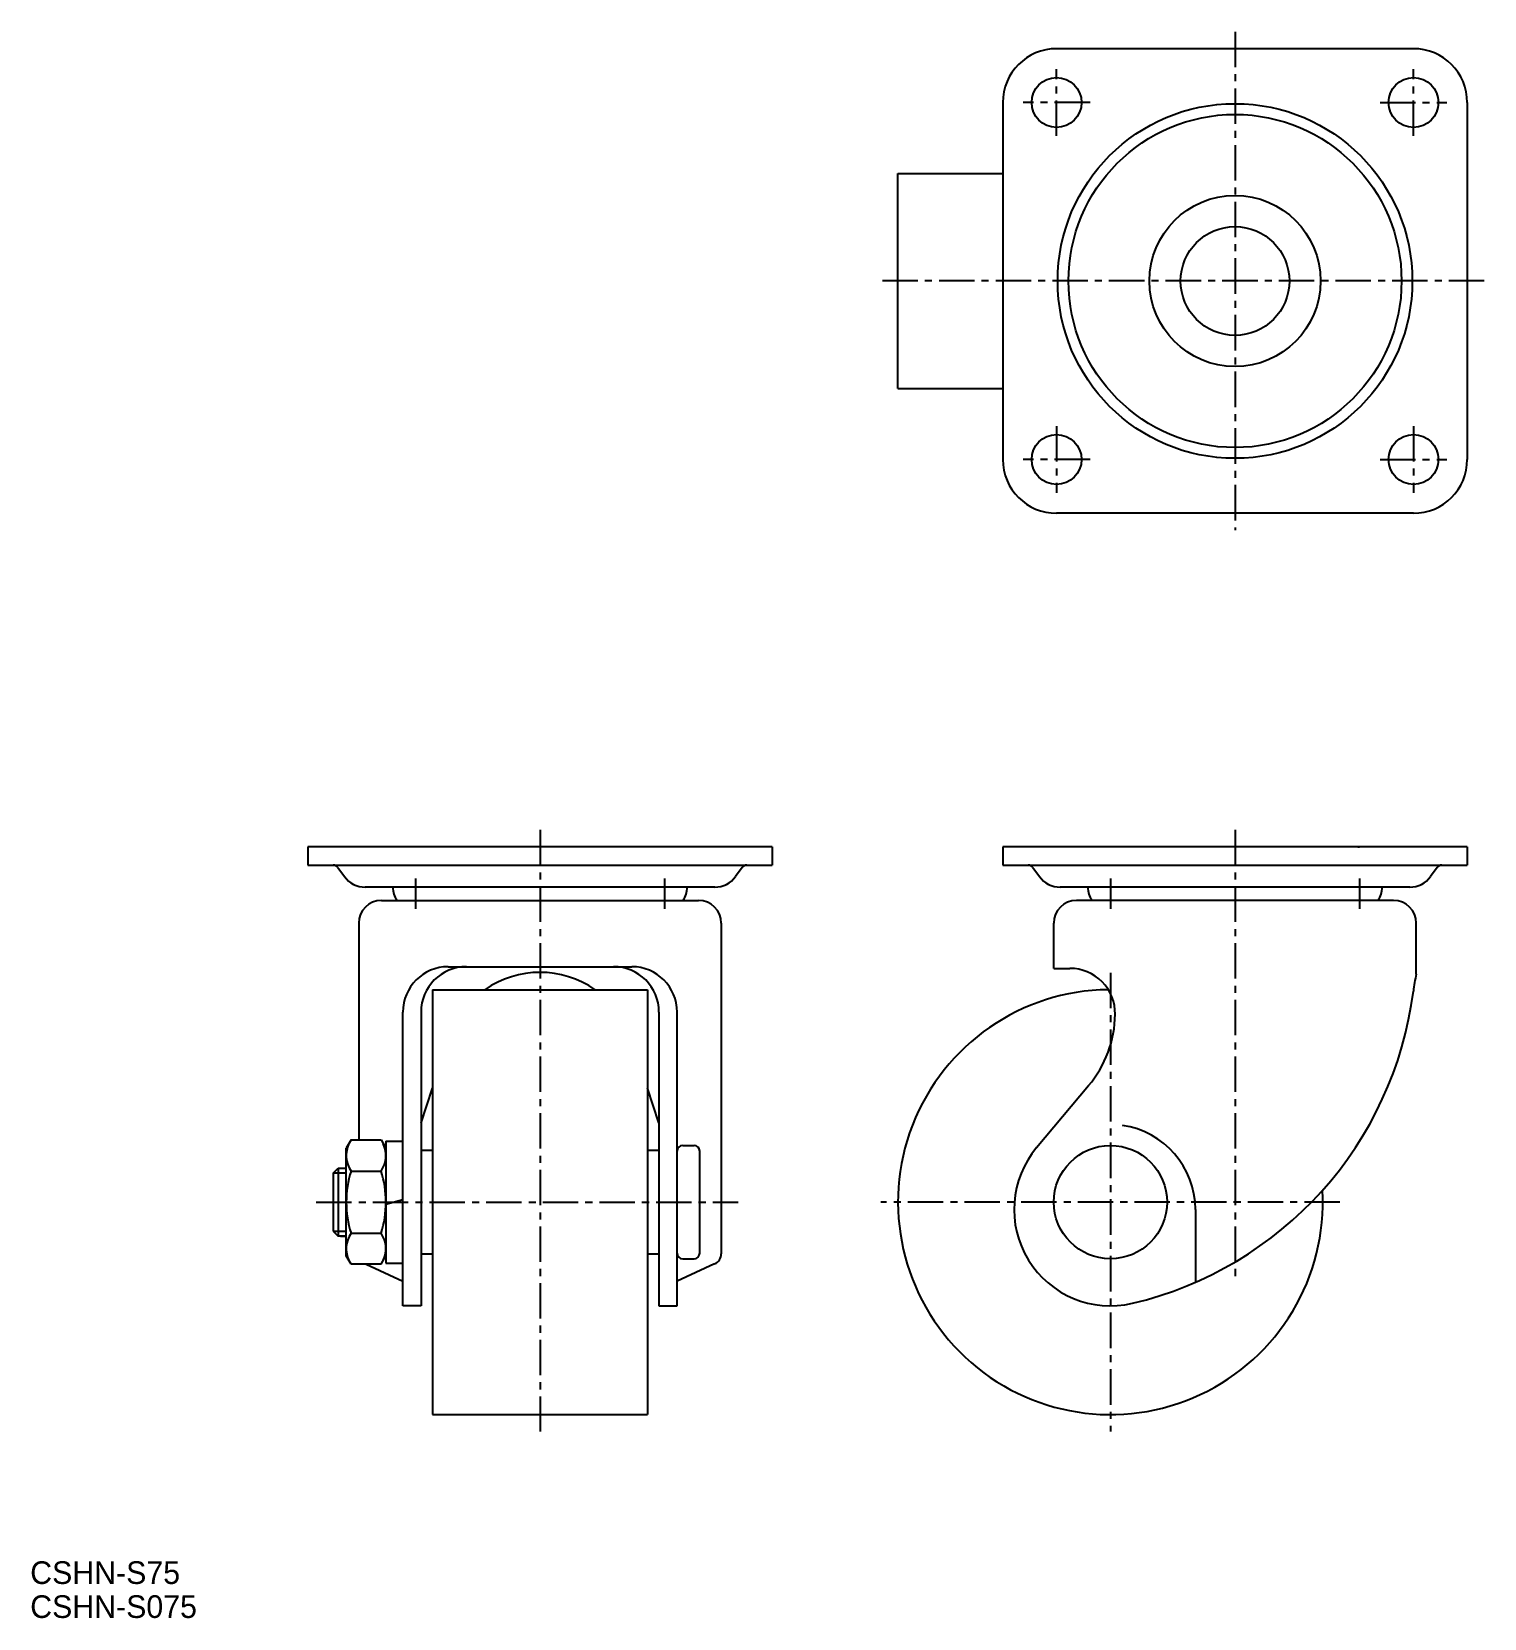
# Model space of a CAD drawing. Extents: x 2501 to 2757, y 4 to 284.
import ezdxf

# ---------------------------------------------------------------- set-up
doc = ezdxf.new("R2010")
doc.units = 0
doc.header["$LTSCALE"] = 5
doc.linetypes.add('CENTER', pattern=[2, 1.25, -0.25, 0.25, -0.25])
doc.layers.get('0').update_dxf_attribs({"linetype": 'CONTINUOUS'})
doc.layers.add('CENTER', color=1, linetype='CENTER')

msp = doc.modelspace()

# ---------------------------------------------------------------- linework, layer by layer
at = {"color": 7, "linetype": 'CONTINUOUS'}
for p, q in [((2744.66, 280.62), (2681.66, 280.62)), ((2672.16, 271.12), (2672.16, 208.12)), ((2754.16, 271.12), (2754.16, 208.12)), ((2653.66, 258.62), (2672.16, 258.62)), ((2653.66, 220.62), (2653.66, 258.62)), ((2653.66, 220.62), (2672.16, 220.62)), ((2744.66, 198.62), (2681.66, 198.62)), ((2631.46, 139.72), (2549.46, 139.72)), ((2549.46, 139.72), (2549.46, 136.52)), ((2631.46, 139.72), (2631.46, 136.52)), ((2754.16, 139.72), (2672.16, 139.72)), ((2672.16, 139.72), (2672.16, 136.52)), ((2734.86, 139.72), (2735.16, 139.72)), ((2735.31, 139.72), (2735.01, 139.72)), ((2754.16, 139.72), (2754.16, 136.52)), ((2549.46, 136.52), (2631.46, 136.52)), ((2554.76, 136.11), (2555.94, 134.48)), ((2626.16, 136.11), (2624.98, 134.48)), ((2672.16, 136.52), (2754.16, 136.52)), ((2677.47, 136.11), (2678.64, 134.48)), ((2748.86, 136.11), (2747.69, 134.48)), ((2621.33, 132.62), (2559.58, 132.62)), ((2744.04, 132.62), (2682.29, 132.62)), ((2562.46, 130.28), (2618.46, 130.28)), ((2741.16, 130.28), (2685.16, 130.28)), ((2558.46, 126.28), (2558.46, 87.99)), ((2622.46, 126.28), (2622.46, 67.92)), ((2681.16, 118.28), (2681.16, 126.28)), ((2745.16, 117.28), (2745.16, 126.28)), ((2574.26, 118.58), (2606.66, 118.58)), ((2681.16, 118.28), (2684, 118.28)), ((2571.46, 114.52), (2571.46, 39.52)), ((2571.46, 114.52), (2609.46, 114.52)), ((2609.46, 114.52), (2609.46, 39.52)), ((2566.26, 58.72), (2566.26, 110.58)), ((2569.46, 110.58), (2569.46, 58.72)), ((2611.46, 110.58), (2611.46, 58.72)), ((2614.66, 58.72), (2614.66, 110.58)), ((2569.46, 91), (2571.46, 97.14)), ((2611.46, 91), (2609.46, 97.14)), ((2678.14, 86.65), (2687.32, 97.58)), ((2557.11, 87.99), (2556.26, 86.52)), ((2557.11, 87.99), (2562.41, 87.99)), ((2562.41, 87.99), (2563.26, 86.52)), ((2563.26, 87.77), (2563.26, 66.27)), ((2563.26, 87.77), (2566.26, 87.77)), ((2615.66, 87.02), (2617.66, 87.02)), ((2556.26, 67.52), (2556.26, 86.52)), ((2569.46, 86.17), (2571.46, 86.17)), ((2609.46, 86.17), (2611.46, 86.17)), ((2618.66, 68.02), (2618.66, 86.02)), ((2553.96, 82.14), (2554.83, 83.02)), ((2553.96, 82.14), (2553.96, 71.89)), ((2553.96, 81.27), (2553.96, 77.02)), ((2554.83, 83.02), (2554.83, 71.02)), ((2554.83, 83.02), (2556.26, 83.02)), ((2555.26, 83.02), (2556.26, 83.02)), ((2557.11, 82.5), (2562.41, 82.5)), ((2566.26, 77.42), (2563.26, 76.62)), ((2706.16, 75.72), (2706.16, 62.87)), ((2553.96, 71.89), (2554.83, 71.02)), ((2556.26, 71.02), (2554.83, 71.02)), ((2555.26, 71.02), (2556.26, 71.02)), ((2557.11, 71.53), (2562.41, 71.53)), ((2557.11, 66.05), (2556.26, 67.52)), ((2562.41, 66.05), (2563.26, 67.52)), ((2569.46, 67.87), (2571.46, 67.87)), ((2609.46, 67.87), (2611.46, 67.87)), ((2562.41, 66.05), (2557.11, 66.05)), ((2559.75, 66.05), (2566.26, 63.07)), ((2563.26, 66.27), (2566.26, 66.27)), ((2621.29, 66.11), (2614.66, 63.07)), ((2615.66, 67.02), (2617.66, 67.02)), ((2569.46, 58.72), (2566.26, 58.72)), ((2611.46, 58.72), (2614.66, 58.72)), ((2571.46, 39.52), (2609.46, 39.52))]:
    msp.add_line(p, q, dxfattribs=at)
at = {"color": 3, "linetype": 'CONTINUOUS'}
for p, q in [((2556.26, 82.14), (2553.96, 82.14)), ((2553.96, 71.89), (2556.26, 71.89))]:
    msp.add_line(p, q, dxfattribs=at)
at = {"color": 7, "linetype": 'CONTINUOUS'}
for centre, radius in [((2681.66, 271.12), 4.4), ((2744.66, 271.12), 4.4), ((2713.16, 239.62), 31.3), ((2713.16, 239.62), 29.4), ((2713.16, 239.62), 15.1), ((2713.16, 239.62), 9.6), ((2681.66, 208.12), 4.4), ((2744.66, 208.12), 4.4), ((2691.16, 77.02), 10)]:
    msp.add_circle(centre, radius, dxfattribs=at)
for centre, radius, start, end in [((2681.66, 271.12), 9.5, 90, 180), ((2744.66, 271.12), 9.5, 0, 90), ((2681.66, 208.12), 9.5, 180, 270), ((2744.66, 208.12), 9.5, 270, 0), ((2553.95, 135.52), 1, 35.9142, 90), ((2559.58, 137.12), 4.5, 215.9142, 270), ((2621.33, 137.12), 4.5, 270, 324.0858), ((2626.97, 135.52), 1, 90, 144.0858), ((2676.66, 135.52), 1, 35.9142, 90), ((2682.29, 137.12), 4.5, 215.9142, 270), ((2744.04, 137.12), 4.5, 270, 324.0858), ((2749.67, 135.52), 1, 90, 144.0858), ((2568.46, 132.55), 3.97, 178.9897, 214.875), ((2612.46, 132.55), 3.97, 325.125, 1.0103), ((2691.16, 132.55), 3.97, 178.9897, 214.875), ((2735.16, 132.55), 3.97, 325.125, 1.0103), ((2562.46, 126.28), 4, 90, 180), ((2618.46, 126.28), 4, 0, 90), ((2685.16, 126.28), 4, 90, 180), ((2741.16, 126.28), 4, 0, 90), ((2574.26, 110.58), 8, 90, 180), ((2577.46, 110.58), 8, 90, 180), ((2603.46, 110.58), 8, 0, 90), ((2606.66, 110.58), 8, 0, 90), ((2684, 110.28), 8, 359.2331, 90), ((2590.46, 100.58), 17, 55.0848, 124.9152), ((2773.94, 110.8), 29.5, 167.3062, 173.2703), ((2691.16, 77.02), 37.5, 90.5835, 3.1871), ((2680.16, 122.44), 65, 283.248, 352.7633), ((2672, 110.44), 20, 320, 359.2331), ((2691.16, 75.72), 15, 0, 81.8483), ((2561.11, 85.25), 4.86, 154.3842, 214.3842), ((2558.4, 85.25), 4.86, 325.6158, 25.6158), ((2615.66, 86.02), 1, 90, 180), ((2617.66, 86.02), 1, 0, 90), ((2691.16, 75.72), 17, 140, 283.248), ((2574.41, 77.02), 18.15, 162.412, 197.588), ((2545.11, 77.02), 18.15, 342.412, 17.588), ((2561.11, 68.79), 4.86, 145.6158, 205.6158), ((2558.4, 68.79), 4.86, 334.3842, 34.3842), ((2615.66, 68.02), 1, 180, 270), ((2617.66, 68.02), 1, 270, 0), ((2620.46, 67.92), 2, 294.6144, 0)]:
    msp.add_arc(centre, radius, start, end, dxfattribs=at)
at = {"layer": 'CENTER', "color": 1, "linetype": 'CENTER'}
for p, q in [((2713.16, 283.62), (2713.16, 195.62)), ((2681.66, 265.22), (2681.66, 277.02)), ((2744.66, 265.22), (2744.66, 277.02)), ((2687.56, 271.12), (2675.76, 271.12)), ((2738.76, 271.12), (2750.56, 271.12)), ((2757.16, 239.62), (2650.66, 239.62)), ((2681.66, 214.02), (2681.66, 202.22)), ((2744.66, 214.02), (2744.66, 202.22)), ((2687.56, 208.12), (2675.76, 208.12)), ((2738.76, 208.12), (2750.56, 208.12)), ((2590.46, 142.72), (2590.46, 36.52)), ((2713.16, 142.72), (2713.16, 63.44)), ((2568.46, 134.12), (2568.46, 128.78)), ((2612.46, 134.12), (2612.46, 128.78)), ((2691.16, 134.12), (2691.16, 128.78)), ((2735.16, 134.12), (2735.16, 128.78)), ((2691.16, 117.52), (2691.16, 36.52)), ((2550.96, 77.02), (2625.46, 77.02)), ((2731.66, 77.02), (2650.66, 77.02))]:
    msp.add_line(p, q, dxfattribs=at)

# ---------------------------------------------------------------- texts
at = {"color": 7, "linetype": 'CONTINUOUS'}
for s, p in [('CSHN-S75', (2500.46, 9.62)), ('CSHN-S075', (2500.46, 3.62))]:
    msp.add_text(s, height=4, dxfattribs=at).set_placement(p)

doc.saveas('drawing.dxf')
